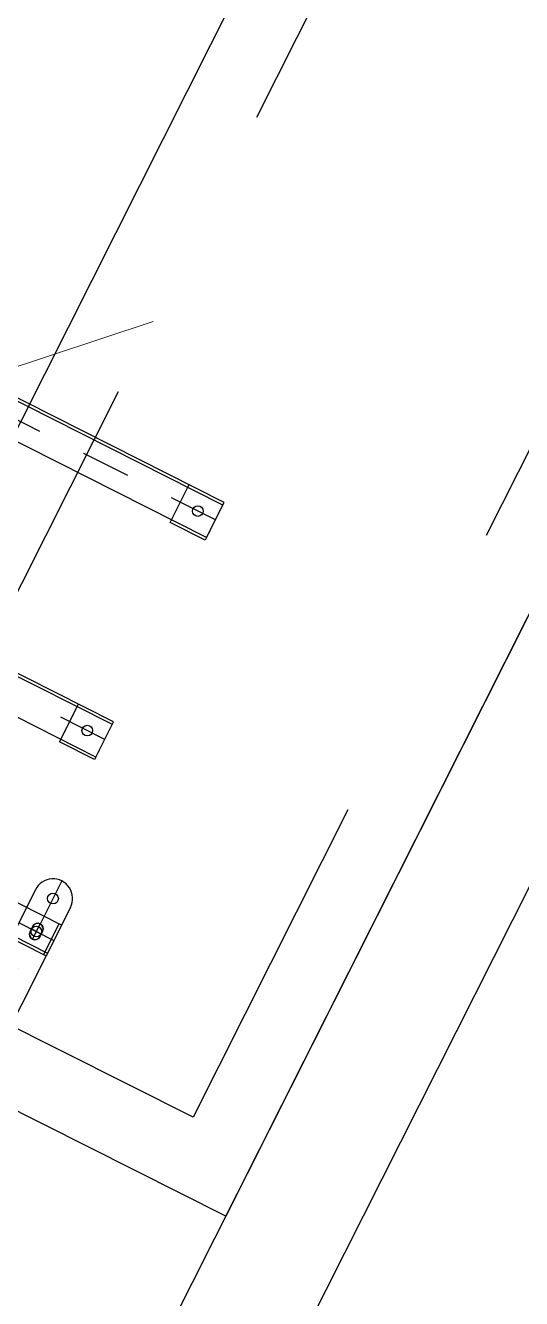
# Model space of a CAD drawing. Header units: metres. Extents: x 0 to 547597, y 0 to 1844684.
# Drawn here: x 543374.549 to 543375.558, y 1844518.449 to 1844521.038 of the extents above; entities that cross this region are included whole.
import ezdxf

# ---------------------------------------------------------------- set-up
doc = ezdxf.new("R2010")
doc.units = ezdxf.units.M
for name, pattern in [('CENTER', [2, 1.25, -0.25, 0.25, -0.25]), ('CONTINOUS', [0]), ('DASHED', [0.75, 0.5, -0.25]), ('DASHED2', [0.375, 0.25, -0.125]), ('HIDDEN2', [0.1875, 0.125, -0.0625])]:
    doc.linetypes.add(name, pattern=pattern)
doc.layers.add('1_Kim_CS', color=1, linetype='Continuous', lineweight=9)
for name, color, linetype in [('5_Thep', 4, 'Continuous'), ('DUONGKHUAT', 8, 'DASHED'), ('DUONGOTO', 3, 'Continuous'), ('Muongcap', 11, 'Continuous'), ('MuongcapTL', 8, 'HIDDEN2'), ('NHA', 2, 'Continuous')]:
    doc.layers.add(name, color=color, linetype=linetype)

# ---------------------------------------------------------------- blocks, each defined once
blk = doc.blocks.new('Kim_CS')
at = {"layer": '1_Kim_CS', "color": 0, "linetype": 'ByBlock', "lineweight": -2, "ltscale": 0.5}
for p, q in [((-1049.9, 1403.4), (-227.7, 581.2)), ((-505.6, 505.6), (-227.7, 581.2)), ((0, 0), (-505.6, 505.6))]:
    blk.add_line(p, q, dxfattribs=at)
blk.add_lwpolyline([(0, 0, 0, 150, 0), (-176.8, 176.8, 150, 150, 0)], format="xyseb", dxfattribs=at)
blk = doc.blocks.new('A$C707469D3')
at = {"color": 8, "linetype": 'CENTER', "ltscale": 100}
for p, q in [((20, 26), (20, 0)), ((37.5, 13), (2.5, 13))]:
    blk.add_line(p, q, dxfattribs=at)
at = {"color": 1}
for p, q in [((13.5, 24), (26.5, 24)), ((26.5, 2), (13.5, 2))]:
    blk.add_line(p, q, dxfattribs=at)
for centre, start, end in [((13.5, 13), 90, 270), ((26.5, 13), 270, 90)]:
    blk.add_arc(centre, 11, start, end, dxfattribs=at)
blk = doc.blocks.new('A$C252C7A52')
at = {"color": 7}
for p, q in [((-386.4, 1668.8), (425.2, 1668.8)), ((-346.4, -1210.1), (-346.4, 1669)), ((-346.4, 1662.8), (-276.4, 1662.8)), ((-276.4, -1210.1), (-276.4, 1669)), ((-386.4, 1588.8), (425.2, 1588.8))]:
    blk.add_line(p, q, dxfattribs=at)
at = {"color": 8, "linetype": 'CENTER', "ltscale": 2}
blk.add_line((-311.4, -1210.1), (-311.4, 1669), dxfattribs=at)
at = {"color": 8, "linetype": 'CENTER', "ltscale": 50}
blk.add_line((-426.4, 1628.8), (465.2, 1628.8), dxfattribs=at)
at = {"color": 7}
for centre, radius in [((-386.4, 1628.8), 11), ((-311.4, 1628.8), 10.8), ((-311.4, 1628.8), 10.8)]:
    blk.add_circle(centre, radius, dxfattribs=at)
blk.add_arc((-386.4, 1628.8), 40, 90, 270.0002, dxfattribs=at)
at = {"layer": 'DUONGKHUAT', "ltscale": 15}
blk.add_line((-282.4, -1210.1), (-282.4, 1669), dxfattribs=at)
blk.add_blockref('A$C707469D3', (-331.4, 1615.8))
at = {"xscale": -1}
blk.add_blockref('A$C707469D3', (-291.4, 1615.8), dxfattribs=at)
blk = doc.blocks.new('A$C2332291D')
at = {"color": 7}
for p, q in [((-1295.1, 1918.9), (-1295.1, -111.1)), ((-1215.1, 1918.9), (-1295.1, 1918.9)), ((-1289.1, 1918.9), (-1289.1, -111.1)), ((-1230.1, 1918.9), (-1225.1, 1918.9)), ((-1215.1, 1918.9), (-1215.1, -111.1)), ((-1215.1, 1918.9), (-1209.1, 1918.9)), ((-1209.1, 1918.9), (-1209.1, 1838.9)), ((-795.1, 1918.9), (-795.1, -111.1)), ((-715.1, 1918.9), (-795.1, 1918.9)), ((-789.1, 1918.9), (-789.1, -111.1)), ((-730.1, 1918.9), (-725.1, 1918.9)), ((-715.1, 1918.9), (-715.1, -111.1)), ((-715.1, 1918.9), (-709.1, 1918.9)), ((-709.1, 1918.9), (-709.1, 1838.9)), ((-1209.1, 1838.9), (-1295.1, 1838.9)), ((-709.1, 1838.9), (-795.1, 1838.9))]:
    blk.add_line(p, q, dxfattribs=at)
at = {"color": 8, "linetype": 'CENTER', "ltscale": 5}
for p, q in [((-1255.1, 1918.9), (-1255.1, -111.1)), ((-755.1, 1918.9), (-755.1, -111.1))]:
    blk.add_line(p, q, dxfattribs=at)
at = {"color": 7}
for centre in [(-1255.1, 1878.9), (-755.1, 1878.9)]:
    blk.add_circle(centre, 10.8, dxfattribs=at)
at = {"layer": '1_Kim_CS', "xscale": -1, "rotation": 90}
blk.add_blockref('Kim_CS', (-155.1, 574.4), dxfattribs=at)
at = {"layer": 'NHA', "lineweight": 15, "ltscale": 0.5}
blk.add_blockref('A$C252C7A52', (-32.3, 341.5), dxfattribs=at)
blk = doc.blocks.new('mb moiTQK')
at = {"layer": 'DUONGOTO'}
for points in [[(-1.5002, -0.7254), (-1.4999, -125.75), (-57.7003, -125.75), (-57.7003, -100.9998, 0.414214), (-61.7003, -96.9998), (-65.3447, -96.9998)], [(-1.2502, -0.7254), (-1.2499, -126), (-57.9503, -126), (-57.9503, -100.9998, 0.414214), (-61.7003, -97.2498), (-65.3447, -97.2498)]]:
    blk.add_lwpolyline(points, format="xyb", dxfattribs=at)
at = {"layer": 'Muongcap'}
blk.add_lwpolyline([(-72.5, -126), (-4, -126), (-3.9989, -127.1), (-72.4989, -127.1)], close=True, dxfattribs=at)
at = {"layer": 'MuongcapTL', "linetype": 'DASHED2', "ltscale": 5}
blk.add_lwpolyline([(-72.3499, -126.1499), (-4.1499, -126.1501), (-4.1491, -126.9501), (-72.3491, -126.9499)], close=True, dxfattribs=at)
at = {"color": 7, "linetype": 'CONTINOUS', "xscale": 0.001, "yscale": 0.001, "zscale": 0.001}
blk.add_blockref('A$C2332291D', (-3.9999, -128.5752), dxfattribs=at)
blk = doc.blocks.new('ACAD-DinhViTuyenDz220kV')
blk.add_circle((543470.1879, 1844560.0696), 117.5514)
at = {"layer": '5_Thep', "rotation": 243.2403583287449}
blk.add_blockref('mb moiTQK', (543485.661, 1844458.313), dxfattribs=at)

msp = doc.modelspace()

# ---------------------------------------------------------------- block references
msp.add_blockref('ACAD-DinhViTuyenDz220kV', (0, 0))

doc.saveas('drawing.dxf')
